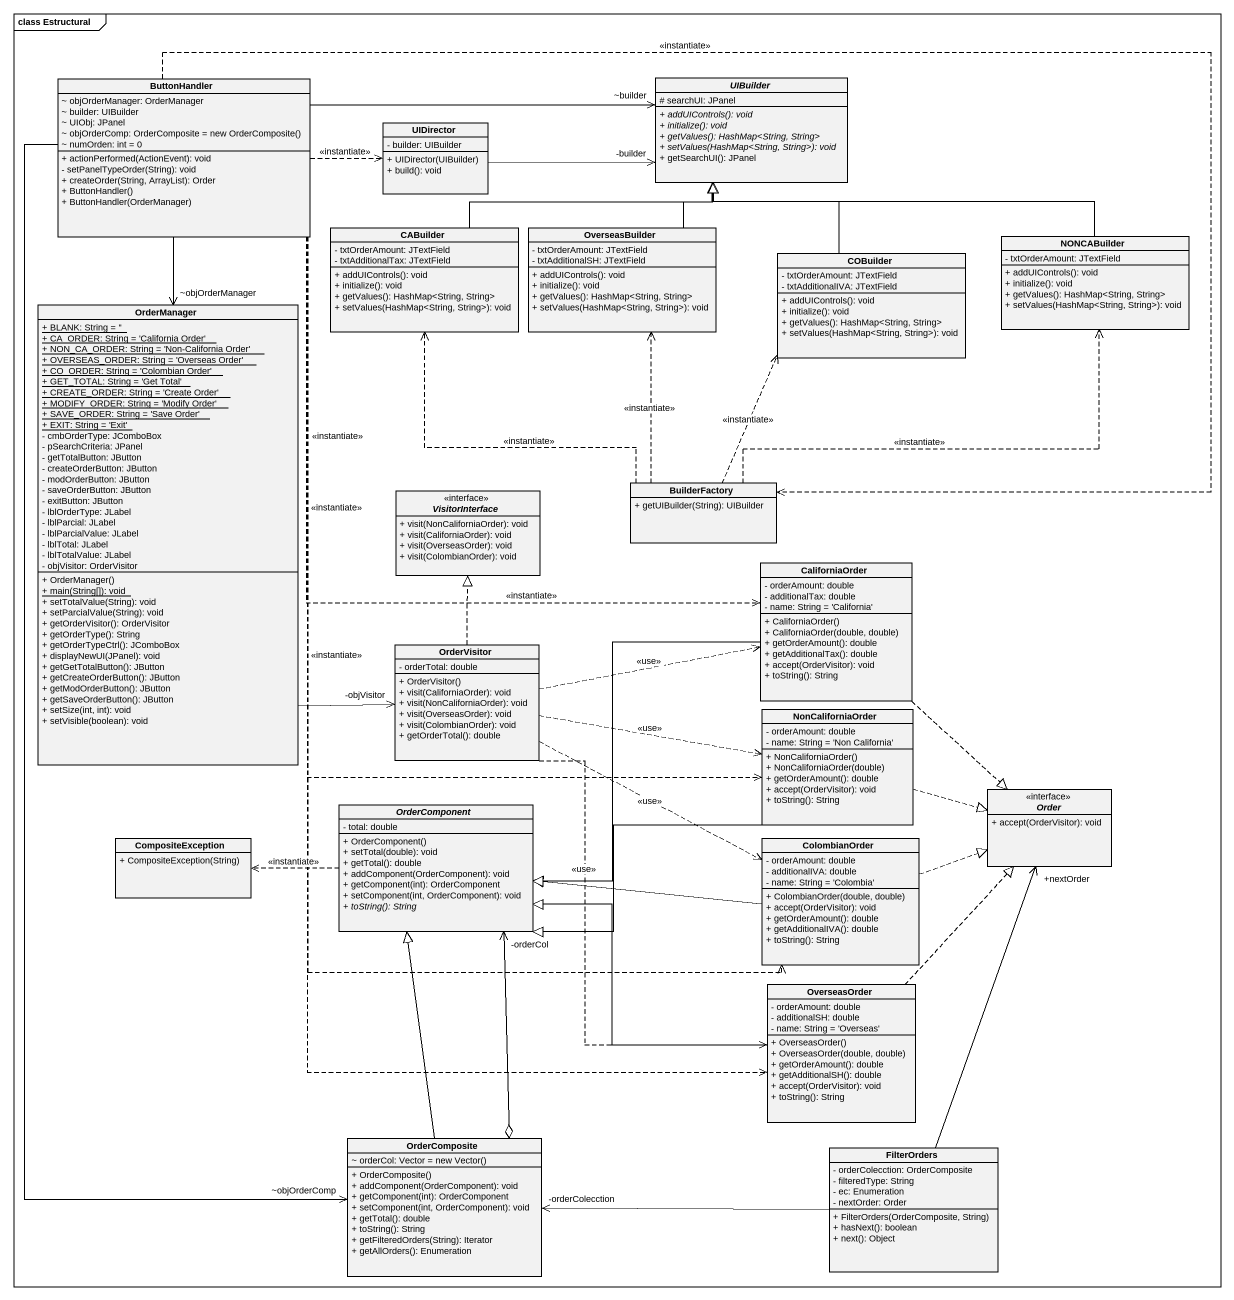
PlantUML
@startuml
mainframe class Estructural
hide circle
hide empty members
skinparam classAttributeIconSize 0
class ButtonHandler {
  ~ objOrderManager: OrderManager
  ~ builder: UIBuilder
  ~ UIObj: JPanel
  {field} ~ objOrderComp: OrderComposite = new OrderComposite()
  ~ numOrden: int = 0
  + actionPerformed(ActionEvent): void
  - setPanelTypeOrder(String): void
  + createOrder(String, ArrayList): Order
  + ButtonHandler()
  + ButtonHandler(OrderManager)
}
abstract class UIBuilder {
  # searchUI: JPanel
  {abstract} + addUIControls(): void
  {abstract} + initialize(): void
  {abstract} + getValues(): HashMap<String, String>
  {abstract} + setValues(HashMap<String, String>): void
  + getSearchUI(): JPanel
}
class UIDirector {
  - builder: UIBuilder
  + UIDirector(UIBuilder)
  + build(): void
}
class CABuilder {
  - txtOrderAmount: JTextField
  - txtAdditionalTax: JTextField
  + addUIControls(): void
  + initialize(): void
  + getValues(): HashMap<String, String>
  + setValues(HashMap<String, String>): void
}
class OverseasBuilder {
  - txtOrderAmount: JTextField
  - txtAdditionalSH: JTextField
  + addUIControls(): void
  + initialize(): void
  + getValues(): HashMap<String, String>
  + setValues(HashMap<String, String>): void
}
class NONCABuilder {
  - txtOrderAmount: JTextField
  + addUIControls(): void
  + initialize(): void
  + getValues(): HashMap<String, String>
  + setValues(HashMap<String, String>): void
}
class COBuilder {
  - txtOrderAmount: JTextField
  - txtAdditionalIVA: JTextField
  + addUIControls(): void
  + initialize(): void
  + getValues(): HashMap<String, String>
  + setValues(HashMap<String, String>): void
}
class OrderManager {
  {static} + BLANK: String = ''
  {static} + CA_ORDER: String = 'California Order'
  {static} + NON_CA_ORDER: String = 'Non-California Order'
  {static} + OVERSEAS_ORDER: String = 'Overseas Order'
  {static} + CO_ORDER: String = 'Colombian Order'
  {static} + GET_TOTAL: String = 'Get Total'
  {static} + CREATE_ORDER: String = 'Create Order'
  {static} + MODIFY_ORDER: String = 'Modify Order'
  {static} + SAVE_ORDER: String = 'Save Order'
  {static} + EXIT: String = 'Exit'
  - cmbOrderType: JComboBox
  - pSearchCriteria: JPanel
  - getTotalButton: JButton
  - createOrderButton: JButton
  - modOrderButton: JButton
  - saveOrderButton: JButton
  - exitButton: JButton
  - lblOrderType: JLabel
  - lblParcial: JLabel
  - lblParcialValue: JLabel
  - lblTotal: JLabel
  - lblTotalValue: JLabel
  - objVisitor: OrderVisitor
  + OrderManager()
  {static} + main(String[]): void
  + setTotalValue(String): void
  + setParcialValue(String): void
  + getOrderVisitor(): OrderVisitor
  + getOrderType(): String
  + getOrderTypeCtrl(): JComboBox
  + displayNewUI(JPanel): void
  + getGetTotalButton(): JButton
  + getCreateOrderButton(): JButton
  + getModOrderButton(): JButton
  + getSaveOrderButton(): JButton
  + setSize(int, int): void
  + setVisible(boolean): void
}
interface VisitorInterface <<interface>> {
  + visit(NonCaliforniaOrder): void
  + visit(CaliforniaOrder): void
  + visit(OverseasOrder): void
  + visit(ColombianOrder): void
}
class BuilderFactory {
  + getUIBuilder(String): UIBuilder
}
class CaliforniaOrder {
  - orderAmount: double
  - additionalTax: double
  - name: String = 'California'
  + CaliforniaOrder()
  + CaliforniaOrder(double, double)
  + getOrderAmount(): double
  + getAdditionalTax(): double
  + accept(OrderVisitor): void
  + toString(): String
}
class OrderVisitor {
  - orderTotal: double
  + OrderVisitor()
  + visit(CaliforniaOrder): void
  + visit(NonCaliforniaOrder): void
  + visit(OverseasOrder): void
  + visit(ColombianOrder): void
  + getOrderTotal(): double
}
class NonCaliforniaOrder {
  - orderAmount: double
  - name: String = 'Non California'
  + NonCaliforniaOrder()
  + NonCaliforniaOrder(double)
  + getOrderAmount(): double
  + accept(OrderVisitor): void
  + toString(): String
}
abstract class OrderComponent {
  - total: double
  + OrderComponent()
  + setTotal(double): void
  + getTotal(): double
  + addComponent(OrderComponent): void
  + getComponent(int): OrderComponent
  + setComponent(int, OrderComponent): void
  {abstract} + toString(): String
}
interface Order <<interface>> {
  + accept(OrderVisitor): void
}
class CompositeException {
  + CompositeException(String)
}
class ColombianOrder {
  - orderAmount: double
  - additionalIVA: double
  - name: String = 'Colombia'
  + ColombianOrder(double, double)
  + accept(OrderVisitor): void
  + getOrderAmount(): double
  + getAdditionalIVA(): double
  + toString(): String
}
class OverseasOrder {
  - orderAmount: double
  - additionalSH: double
  - name: String = 'Overseas'
  + OverseasOrder()
  + OverseasOrder(double, double)
  + getOrderAmount(): double
  + getAdditionalSH(): double
  + accept(OrderVisitor): void
  + toString(): String
}
class OrderComposite {
  {field} ~ orderCol: Vector = new Vector()
  + OrderComposite()
  + addComponent(OrderComponent): void
  + getComponent(int): OrderComponent
  + setComponent(int, OrderComponent): void
  + getTotal(): double
  + toString(): String
  + getFilteredOrders(String): Iterator
  + getAllOrders(): Enumeration
}
class FilterOrders {
  - orderColecction: OrderComposite
  - filteredType: String
  - ec: Enumeration
  - nextOrder: Order
  + FilterOrders(OrderComposite, String)
  + hasNext(): boolean
  + next(): Object
}
ButtonHandler -right-> "~builder" UIBuilder
ButtonHandler .right.> UIDirector : <<instantiate>>
ButtonHandler --> "~objOrderManager" OrderManager
ButtonHandler ..> BuilderFactory : <<instantiate>>
ButtonHandler ..> CaliforniaOrder : <<instantiate>>
ButtonHandler ..> NonCaliforniaOrder : <<instantiate>>
ButtonHandler ..> ColombianOrder : <<instantiate>>
ButtonHandler ..> OverseasOrder : <<instantiate>>
ButtonHandler --> "~objOrderComp" OrderComposite
UIDirector -right-> "-builder" UIBuilder
CABuilder -right-|> UIBuilder
OverseasBuilder -up-|> UIBuilder
NONCABuilder -left-|> UIBuilder
COBuilder -up-|> UIBuilder
OrderManager -right-> "-objVisitor" OrderVisitor
BuilderFactory .up.> CABuilder : <<instantiate>>
BuilderFactory .up.> OverseasBuilder : <<instantiate>>
BuilderFactory .right.> NONCABuilder : <<instantiate>>
BuilderFactory .up.> COBuilder : <<instantiate>>
CaliforniaOrder -left-|> OrderComponent
CaliforniaOrder ..|> Order
OrderVisitor .up.|> VisitorInterface
OrderVisitor .right.> CaliforniaOrder : <<use>>
OrderVisitor .right.> NonCaliforniaOrder : <<use>>
OrderVisitor .right.> ColombianOrder : <<use>>
OrderVisitor ..> OverseasOrder : <<use>>
NonCaliforniaOrder -left-|> OrderComponent
NonCaliforniaOrder .right.|> Order
OrderComponent .left.> CompositeException : <<instantiate>>
OrderComponent "-orderCol" <--o OrderComposite
ColombianOrder -left-|> OrderComponent
ColombianOrder .right.|> Order
OverseasOrder -left-|> OrderComponent
OverseasOrder .up.|> Order
OrderComposite -up-|> OrderComponent
FilterOrders -up-> "+nextOrder" Order
FilterOrders -left-> "-orderColecction" OrderComposite
@enduml
